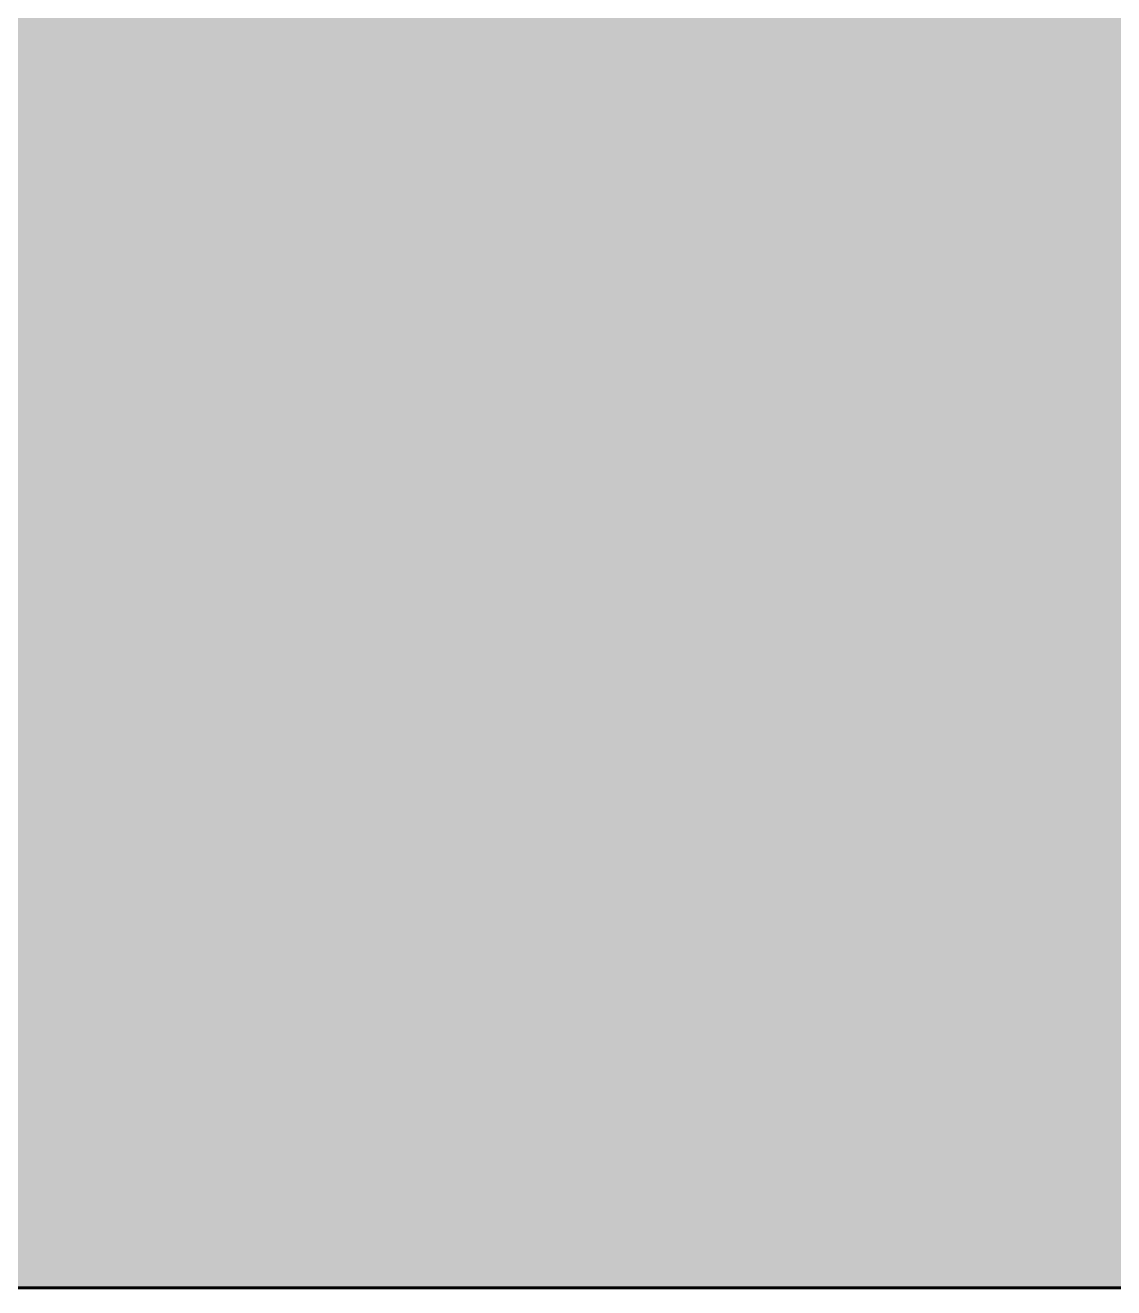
# Model space of a CAD drawing. Header units: inches. Extents: x -4061 to -1937, y 9836 to 11171.
# Drawn here: x -3195.028 to -3194.576, y 10361.189 to 10361.714 of the extents above; entities that cross this region are included whole.
import ezdxf

# ---------------------------------------------------------------- set-up
doc = ezdxf.new("R2010")
doc.units = ezdxf.units.IN
doc.header["$MEASUREMENT"] = 0
doc.layers.add('I-WALL-2', color=2, linetype='Continuous', lineweight=60)
doc.layers.add('S-BEAM', color=12, linetype='Continuous', lineweight=9)

# ---------------------------------------------------------------- blocks, each defined once
blk = doc.blocks.new('Dimension Lumber - 2x10-V91-ENLARGED RCP - 1ST FLOOR PLAN - WEST')
at = {"layer": 'S-BEAM'}
h = blk.add_hatch(color=256, dxfattribs=at)
h.paths.add_polyline_path([(-44.125, 0.75), (-44.125, -0.75), (-12.81186, -0.75), (-12.81186, 0.75), (-26.75281, 0.75)], flags=0)
h.paths.add_polyline_path([(-10.43686, 0.75), (-10.43686, -0.75), (-8.68385, -0.75), (-8.68385, 0.75)], flags=0)
h.paths.add_polyline_path([(-6.30885, -0.75), (-4.44121, -0.75), (-4.44121, 0.75), (-6.30885, 0.75)], flags=0)
h.paths.add_polyline_path([(-2.06621, 0.75), (-2.06621, -0.75), (44.125, -0.75), (44.125, 0.75), (29.62442, 0.75)], flags=0)

msp = doc.modelspace()

# ---------------------------------------------------------------- linework, layer by layer
at = {"layer": 'I-WALL-2'}
msp.add_line((-3201.32374, 10361.1894), (-3181.12374, 10361.1894), dxfattribs=at)

# ---------------------------------------------------------------- block references
at = {"layer": 'S-BEAM', "rotation": 90.00000000000044}
msp.add_blockref('Dimension Lumber - 2x10-V91-ENLARGED RCP - 1ST FLOOR PLAN - WEST', (-3194.70186, 10405.3144), dxfattribs=at)

doc.saveas('drawing.dxf')
